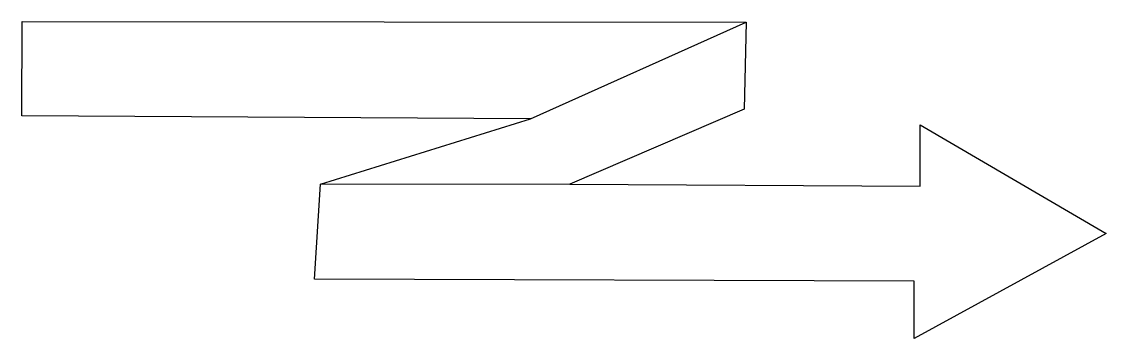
# Model space of a CAD drawing. Extents: x 658 to 3178, y 1067 to 1803.
import ezdxf

# ---------------------------------------------------------------- set-up
doc = ezdxf.new("R2010")
doc.units = 0
doc.layers.get('0').update_dxf_attribs({"linetype": 'CONTINUOUS'})

msp = doc.modelspace()

# ---------------------------------------------------------------- linework, layer by layer
at = {"color": 7}
msp.add_lwpolyline([(658.391952, 1803.48704), (2340.62384, 1802.60224), (2336.02536, 1600.26936), (1931.35952, 1425.52728), (2745.2896, 1420.9288), (2745.28968, 1563.48152), (3177.54624, 1310.56544), (2731.49424, 1066.84624), (2731.49416, 1200.202), (1338.15624, 1204.80048), (1351.95168, 1425.52728), (1839.39, 1577.27696), (657.581936, 1584.26808), (658.391952, 1803.48704)], close=True, dxfattribs=at)
for points in [[(1839.39, 1577.532), (2340.57208, 1801.99256)], [(1352.76456, 1426.06128), (1931.41128, 1425.6548)]]:
    msp.add_lwpolyline(points, dxfattribs=at)

doc.saveas('drawing.dxf')
